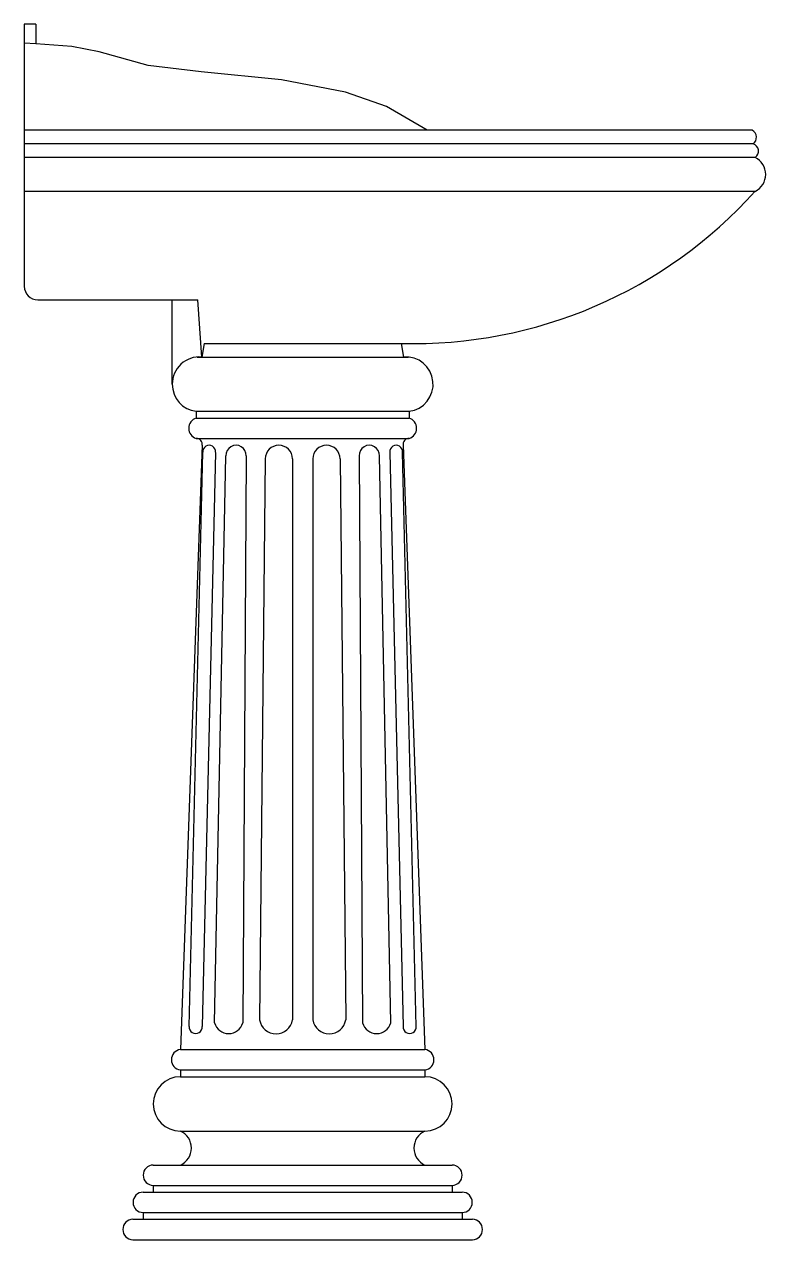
# Model space of a CAD drawing. Extents: x -851.341 to -850.795, y 498.632 to 499.527.
import ezdxf

# ---------------------------------------------------------------- set-up
doc = ezdxf.new("R2010")
doc.units = 0
doc.header["$LTSCALE"] = 50
doc.header["$MEASUREMENT"] = 0
doc.layers.add('A-PECAS', color=2, linetype='CONTINUOUS')

msp = doc.modelspace()

# ---------------------------------------------------------------- linework, layer by layer
at = {"layer": 'A-PECAS'}
for p, q in [((-851.33261, 499.52722), (-851.34108, 499.52722)), ((-851.34108, 499.52722), (-851.34108, 499.33429)), ((-851.33261, 499.52722), (-851.33261, 499.51272)), ((-851.30606, 499.51077), (-851.33261, 499.51272)), ((-851.28597, 499.50693), (-851.30606, 499.51077)), ((-851.24978, 499.49686), (-851.28597, 499.50693)), ((-851.21085, 499.49228), (-851.24978, 499.49686)), ((-851.15175, 499.48633), (-851.21085, 499.49228)), ((-851.10457, 499.47718), (-851.15175, 499.48633)), ((-851.07434, 499.46665), (-851.10457, 499.47718)), ((-851.04444, 499.44922), (-851.07434, 499.46665)), ((-850.80504, 499.44922), (-851.04444, 499.44922)), ((-851.33108, 499.32429), (-851.23218, 499.32429)), ((-851.23218, 499.26218), (-851.23218, 499.32429)), ((-851.06358, 499.29222), (-851.06174, 499.28222)), ((-851.21443, 499.24222), (-851.21443, 499.23722)), ((-851.05774, 499.24222), (-851.05774, 499.23722)), ((-851.21008, 499.21722), (-851.22608, 498.77222)), ((-851.06208, 499.21722), (-851.04608, 498.77222)), ((-851.22608, 498.75722), (-851.22608, 498.75222)), ((-851.04608, 498.75722), (-851.04608, 498.75222)), ((-851.24608, 498.67222), (-851.24608, 498.66722)), ((-851.02608, 498.67222), (-851.02608, 498.66722)), ((-851.25358, 498.65222), (-851.25358, 498.64722)), ((-851.25358, 498.65222), (-851.25358, 498.64722)), ((-851.01858, 498.65222), (-851.01858, 498.64722)), ((-851.01858, 498.65222), (-851.01858, 498.64722)), ((-851.26108, 498.63222), (-851.01108, 498.63222))]:
    msp.add_line(p, q, dxfattribs=at)
at = {"layer": 'A-PECAS', "color": 1}
for p, q in [((-851.33261, 499.51272), (-851.34108, 499.51334)), ((-851.04444, 499.44922), (-851.34108, 499.44922)), ((-850.80433, 499.43922), (-851.34108, 499.43922)), ((-850.80284, 499.42922), (-851.34108, 499.42922)), ((-850.80284, 499.40422), (-851.34108, 499.40422)), ((-851.23218, 499.32429), (-851.21329, 499.32429)), ((-851.21043, 499.28222), (-851.21329, 499.32429)), ((-851.20858, 499.29222), (-851.21043, 499.28222)), ((-851.20858, 499.29222), (-851.06358, 499.29222)), ((-851.21372, 499.28222), (-851.05845, 499.28222)), ((-851.21443, 499.24222), (-851.05774, 499.24222)), ((-851.21443, 499.23722), (-851.05774, 499.23722)), ((-851.21443, 499.22222), (-851.05774, 499.22222)), ((-851.21964, 498.78931), (-851.20961, 499.21202)), ((-851.2003, 499.21202), (-851.21011, 498.78931)), ((-851.20101, 498.79184), (-851.19264, 499.20949)), ((-851.17764, 499.20949), (-851.18023, 498.79184)), ((-851.16358, 499.20722), (-851.16779, 498.79412)), ((-851.14358, 499.20722), (-851.14358, 498.79412)), ((-851.12858, 499.20722), (-851.12858, 498.79412)), ((-851.10858, 499.20722), (-851.10438, 498.79412)), ((-851.09453, 499.20949), (-851.09194, 498.79184)), ((-851.07116, 498.79184), (-851.07953, 499.20949)), ((-851.07187, 499.21202), (-851.06206, 498.78931)), ((-851.05253, 498.78931), (-851.06256, 499.21202)), ((-851.22608, 498.77222), (-851.04608, 498.77222)), ((-851.22608, 498.75722), (-851.04608, 498.75722)), ((-851.22608, 498.75222), (-851.04608, 498.75222)), ((-851.22608, 498.71222), (-851.04608, 498.71222)), ((-851.24608, 498.68722), (-851.02608, 498.68722)), ((-851.25358, 498.66722), (-851.01858, 498.66722)), ((-851.24608, 498.67222), (-851.02608, 498.67222)), ((-851.25358, 498.65222), (-851.01858, 498.65222)), ((-851.26108, 498.64722), (-851.01108, 498.64722))]:
    msp.add_line(p, q, dxfattribs=at)
at = {"layer": 'A-PECAS'}
for centre, radius, start, end in [((-850.80782, 499.444), 0.00591, 306.07527, 61.98904), ((-850.80603, 499.43386), 0.00563, 304.50619, 72.43535), ((-850.80903, 499.41672), 0.01395, 296.33219, 63.66781), ((-851.0544, 499.63034), 0.33824, 268.44366, 318.04799), ((-851.33108, 499.33429), 0.01, 180, 270), ((-851.0601, 499.26218), 0.0201, 276.73503, 94.68989), ((-851.21207, 499.26218), 0.0201, 180, 263.26497), ((-851.21221, 499.22972), 0.00782, 106.5011, 253.4989), ((-851.05996, 499.22972), 0.00782, 286.5011, 73.4989), ((-851.21419, 499.21804), 0.00419, 348.7007, 93.28656), ((-851.05798, 499.21804), 0.00419, 86.71344, 191.2993), ((-851.22522, 498.76472), 0.00755, 96.60421, 263.39579), ((-851.04695, 498.76472), 0.00755, 276.60421, 83.39579), ((-851.22608, 498.73222), 0.02, 90, 270), ((-851.04608, 498.73222), 0.02, 270, 90), ((-851.23178, 498.69972), 0.01374, 294.4947, 65.5053), ((-851.04039, 498.69972), 0.01374, 114.4947, 245.5053), ((-851.24603, 498.67972), 0.0075, 90.44412, 269.55588), ((-851.02614, 498.67972), 0.0075, 270.44412, 89.55588), ((-851.25353, 498.65972), 0.0075, 90.44412, 269.55588), ((-851.01864, 498.65972), 0.0075, 270.44412, 89.55588), ((-851.26103, 498.63972), 0.0075, 90.44412, 269.55588), ((-851.01114, 498.63972), 0.0075, 270.44412, 89.55588)]:
    msp.add_arc(centre, radius, start, end, dxfattribs=at)
at = {"layer": 'A-PECAS', "color": 1}
for centre, radius, start, end in [((-851.21207, 499.26218), 0.0201, 85.31011, 180), ((-851.20496, 499.21254), 0.00468, 353.71441, 186.28559), ((-851.18514, 499.20972), 0.0075, 358.31334, 181.68666), ((-851.15358, 499.20722), 0.01, 0, 180), ((-851.11858, 499.20722), 0.01, 0, 180), ((-851.08703, 499.20972), 0.0075, 358.31334, 181.68666), ((-851.06721, 499.21254), 0.00468, 353.71441, 186.28559), ((-851.15569, 498.79602), 0.01225, 188.91195, 351.08805), ((-851.11648, 498.79602), 0.01225, 188.91195, 351.08805), ((-851.21487, 498.78885), 0.00478, 174.40829, 5.59171), ((-851.19062, 498.79476), 0.01079, 195.67251, 344.32749), ((-851.08155, 498.79476), 0.01079, 195.67251, 344.32749), ((-851.05729, 498.78885), 0.00478, 174.40829, 5.59171)]:
    msp.add_arc(centre, radius, start, end, dxfattribs=at)

doc.saveas('drawing.dxf')
